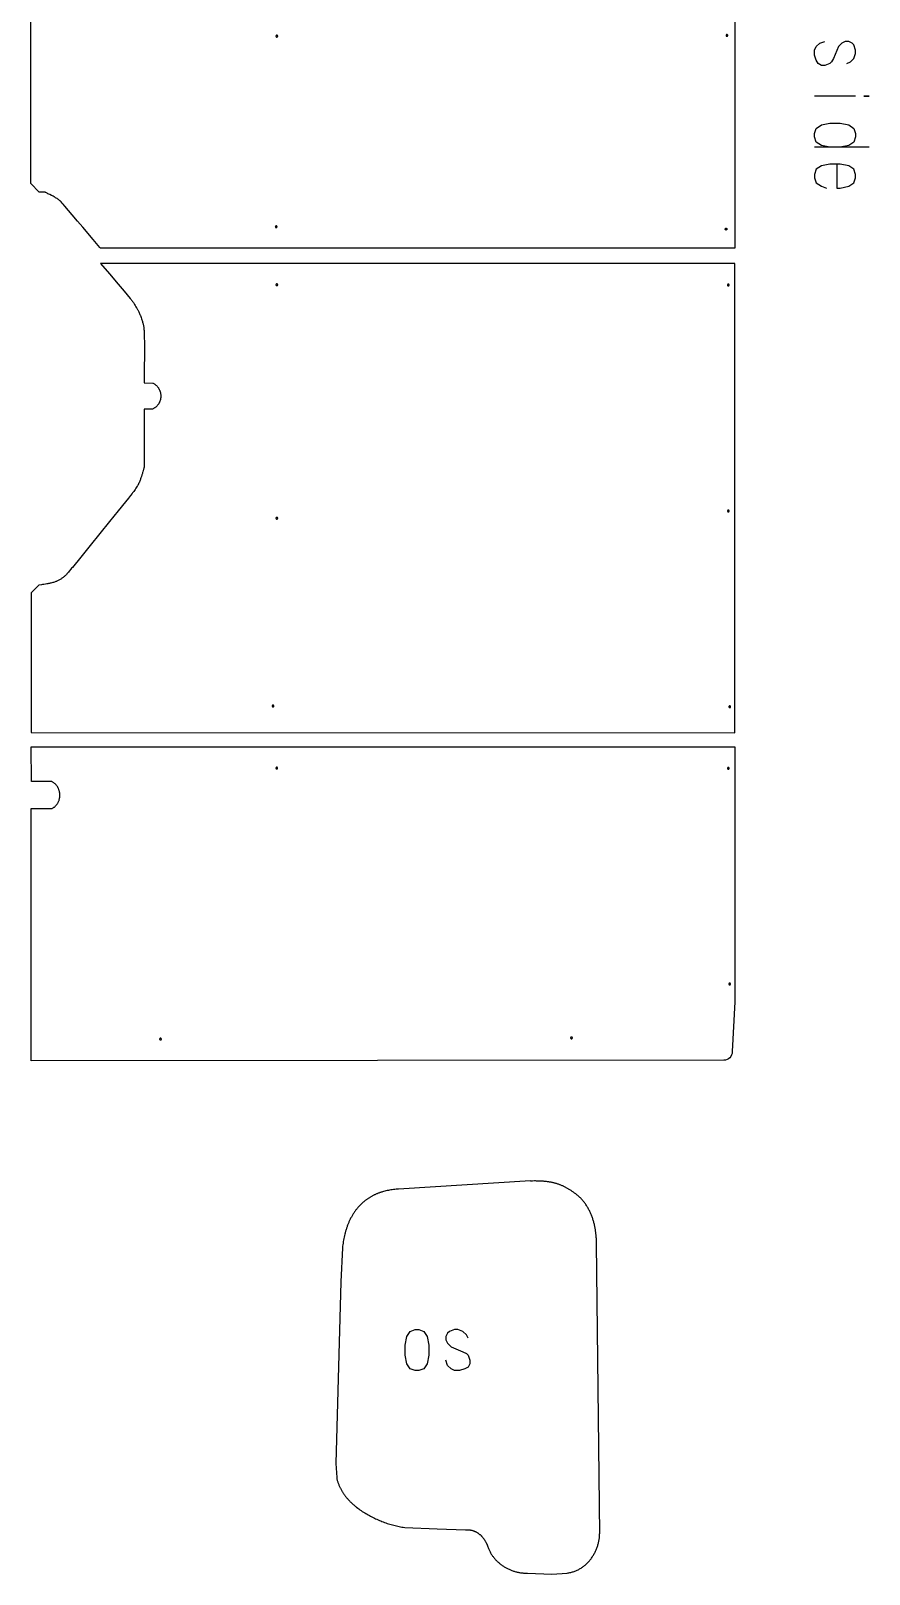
# Model space of a CAD drawing. Extents: x 0 to 6657, y 0 to 7627.
# Drawn here: x 4705 to 6657, y 222 to 3817 of the extents above; entities that cross this region are included whole.
import ezdxf

# ---------------------------------------------------------------- set-up
doc = ezdxf.new("R2010")
doc.units = 0
doc.layers.add('Default_Layer', color=1, linetype='CONTINUOUS')

msp = doc.modelspace()

# ---------------------------------------------------------------- linework, layer by layer
at = {"layer": 'Default_Layer'}
for points in [[(6345.4, 4508.3), (6344.7, 3310.3), (4867.6, 3310.3), (4865.6, 3312.6), (4850.3, 3330.7), (4825.9, 3359.5), (4813.7, 3373.8), (4801.5, 3388.2), (4792.9, 3398.3), (4784.2, 3408.5), (4780, 3413.4), (4777.9, 3415.8), (4775.7, 3418.3), (4774.9, 3419.2), (4774.6, 3419.6), (4774.2, 3420), (4773.4, 3420.7), (4772.6, 3421.3), (4771.8, 3422), (4771, 3422.6), (4770.2, 3423.2), (4769.4, 3423.8), (4767.7, 3425), (4766, 3426.2), (4764.3, 3427.3), (4762.6, 3428.3), (4760.9, 3429.4), (4760, 3429.9), (4759, 3430.4), (4757.1, 3431.5), (4755.1, 3432.5), (4753.1, 3433.5), (4748.9, 3435.5), (4746.8, 3436.5), (4744.8, 3437.5), (4743.8, 3438), (4742.9, 3438.5), (4741.1, 3439.6), (4740.2, 3440.1), (4739.7, 3440.3), (4739.3, 3440.5), (4738.8, 3440.7), (4738.3, 3440.9), (4737.8, 3441.1), (4737.3, 3441.2), (4736.8, 3441.3), (4736.1, 3441.4), (4735.5, 3441.4), (4734.7, 3441.5), (4734, 3441.5), (4733.1, 3441.5), (4731.4, 3441.4), (4727.8, 3441.3), (4726, 3441.2), (4724.3, 3441.2), (4705.1, 3461.5), (4705.1, 4001.5)], [(6605.5, 3740.5), (6613.5, 3744.5), (6621.4, 3752.4), (6625.4, 3764.3), (6625.4, 3772.3), (6621.4, 3784.2), (6617.4, 3788.2), (6609.5, 3792.1), (6601.6, 3792.1), (6593.6, 3788.2), (6585.7, 3780.2), (6573.8, 3752.4), (6569.8, 3744.5), (6565.9, 3740.5), (6553.9, 3736.6), (6546, 3736.6), (6538.1, 3740.5), (6534.1, 3748.5), (6530.1, 3760.4), (6530.1, 3772.3), (6534.1, 3780.2), (6542, 3788.2), (6553.9, 3792.1)], [(6625.4, 3665.1), (6530.1, 3665.1)], [(6657.1, 3546.1), (6530.1, 3546.1)], [(6581.7, 3506.4), (6581.7, 3450.8), (6589.7, 3450.8), (6609.5, 3454.8), (6621.4, 3462.7), (6625.4, 3474.6), (6625.4, 3482.6), (6621.4, 3494.5), (6609.5, 3502.4), (6589.7, 3506.4), (6565.9, 3506.4), (6546, 3502.4), (6534.1, 3494.5), (6530.1, 3482.6), (6530.1, 3474.6), (6534.1, 3462.7), (6546, 3454.8), (6557.9, 3450.8)], [(5723.2, 771.4), (5719.3, 779.4), (5711.3, 787.3), (5699.4, 791.3), (5691.5, 791.3), (5679.6, 787.3), (5675.6, 783.3), (5671.7, 775.4), (5671.7, 767.5), (5675.6, 759.5), (5683.6, 751.6), (5711.3, 739.7), (5719.3, 735.7), (5723.2, 731.7), (5727.2, 719.8), (5727.2, 711.9), (5723.2, 704), (5715.3, 700), (5703.4, 696), (5691.5, 696), (5683.6, 700), (5675.6, 707.9), (5671.7, 719.8)]]:
    msp.add_lwpolyline(points, dxfattribs=at)
for points in [[(5277.8, 3802.6), (5278, 3802.6), (5278.2, 3802.6), (5278.4, 3802.7), (5278.6, 3802.7), (5278.8, 3802.8), (5279, 3802.9), (5279.1, 3803), (5279.3, 3803.2), (5279.4, 3803.3), (5279.5, 3803.5), (5279.6, 3803.6), (5279.7, 3803.8), (5279.8, 3804), (5279.8, 3804.2), (5279.8, 3804.4), (5279.8, 3804.6), (5279.8, 3804.8), (5279.8, 3805), (5279.8, 3805.2), (5279.7, 3805.4), (5279.6, 3805.5), (5279.5, 3805.7), (5279.4, 3805.9), (5279.3, 3806), (5279.1, 3806.1), (5279, 3806.3), (5278.8, 3806.4), (5278.6, 3806.4), (5278.4, 3806.5), (5278.2, 3806.6), (5278, 3806.6), (5277.8, 3806.6), (5277.6, 3806.6), (5277.4, 3806.6), (5277.2, 3806.5), (5277.1, 3806.4), (5276.9, 3806.4), (5276.7, 3806.3), (5276.6, 3806.1), (5276.4, 3806), (5276.3, 3805.9), (5276.2, 3805.7), (5276.1, 3805.5), (5276, 3805.4), (5275.9, 3805.2), (5275.9, 3805), (5275.9, 3804.8), (5275.8, 3804.6), (5275.9, 3804.4), (5275.9, 3804.2), (5275.9, 3804), (5276, 3803.8), (5276.1, 3803.6), (5276.2, 3803.5), (5276.3, 3803.3), (5276.4, 3803.2), (5276.6, 3803), (5276.7, 3802.9), (5276.9, 3802.8), (5277.1, 3802.7), (5277.2, 3802.7), (5277.4, 3802.6), (5277.6, 3802.6), (5277.8, 3802.6)], [(6326, 3804.3), (6326.2, 3804.3), (6326.4, 3804.4), (6326.6, 3804.4), (6326.7, 3804.5), (6326.9, 3804.6), (6327.1, 3804.7), (6327.2, 3804.8), (6327.4, 3804.9), (6327.5, 3805), (6327.6, 3805.2), (6327.7, 3805.4), (6327.8, 3805.5), (6327.9, 3805.7), (6327.9, 3805.9), (6328, 3806.1), (6328, 3806.3), (6328, 3806.5), (6327.9, 3806.7), (6327.9, 3806.9), (6327.8, 3807.1), (6327.7, 3807.3), (6327.6, 3807.4), (6327.5, 3807.6), (6327.4, 3807.7), (6327.2, 3807.9), (6327.1, 3808), (6326.9, 3808.1), (6326.7, 3808.2), (6326.6, 3808.2), (6326.4, 3808.3), (6326.2, 3808.3), (6326, 3808.3), (6325.8, 3808.3), (6325.6, 3808.3), (6325.4, 3808.2), (6325.2, 3808.2), (6325, 3808.1), (6324.8, 3808), (6324.7, 3807.9), (6324.5, 3807.7), (6324.4, 3807.6), (6324.3, 3807.4), (6324.2, 3807.3), (6324.1, 3807.1), (6324.1, 3806.9), (6324, 3806.7), (6324, 3806.5), (6324, 3806.3), (6324, 3806.1), (6324, 3805.9), (6324.1, 3805.7), (6324.1, 3805.5), (6324.2, 3805.4), (6324.3, 3805.2), (6324.4, 3805), (6324.5, 3804.9), (6324.7, 3804.8), (6324.8, 3804.7), (6325, 3804.6), (6325.2, 3804.5), (6325.4, 3804.4), (6325.6, 3804.4), (6325.8, 3804.3), (6326, 3804.3)], [(6645.2, 3665.1), (6657.1, 3665.1), (6645.2, 3665.1)], [(6565.9, 3601.6), (6589.7, 3601.6), (6609.5, 3597.7), (6621.4, 3589.7), (6625.4, 3577.8), (6625.4, 3569.9), (6621.4, 3558), (6609.5, 3550), (6589.7, 3546.1), (6565.9, 3546.1), (6546, 3550), (6534.1, 3558), (6530.1, 3569.9), (6530.1, 3577.8), (6534.1, 3589.7), (6546, 3597.7), (6565.9, 3601.6)], [(5276.3, 3358.6), (5276.5, 3358.6), (5276.7, 3358.7), (5276.9, 3358.7), (5277.1, 3358.8), (5277.3, 3358.9), (5277.5, 3359), (5277.6, 3359.1), (5277.8, 3359.2), (5277.9, 3359.4), (5278, 3359.5), (5278.1, 3359.7), (5278.2, 3359.9), (5278.3, 3360), (5278.3, 3360.2), (5278.3, 3360.4), (5278.3, 3360.6), (5278.3, 3360.8), (5278.3, 3361), (5278.3, 3361.2), (5278.2, 3361.4), (5278.1, 3361.6), (5278, 3361.7), (5277.9, 3361.9), (5277.8, 3362), (5277.6, 3362.2), (5277.5, 3362.3), (5277.3, 3362.4), (5277.1, 3362.5), (5276.9, 3362.5), (5276.7, 3362.6), (5276.5, 3362.6), (5276.3, 3362.6), (5276.1, 3362.6), (5275.9, 3362.6), (5275.7, 3362.5), (5275.6, 3362.5), (5275.4, 3362.4), (5275.2, 3362.3), (5275.1, 3362.2), (5274.9, 3362), (5274.8, 3361.9), (5274.7, 3361.7), (5274.6, 3361.6), (5274.5, 3361.4), (5274.4, 3361.2), (5274.4, 3361), (5274.4, 3360.8), (5274.3, 3360.6), (5274.4, 3360.4), (5274.4, 3360.2), (5274.4, 3360), (5274.5, 3359.9), (5274.6, 3359.7), (5274.7, 3359.5), (5274.8, 3359.4), (5274.9, 3359.2), (5275.1, 3359.1), (5275.2, 3359), (5275.4, 3358.9), (5275.6, 3358.8), (5275.7, 3358.7), (5275.9, 3358.7), (5276.1, 3358.6), (5276.3, 3358.6)], [(6324, 3357), (6324.2, 3357), (6324.4, 3357), (6324.6, 3356.9), (6324.7, 3356.9), (6324.9, 3356.8), (6325.1, 3356.7), (6325.2, 3356.6), (6325.4, 3356.4), (6325.5, 3356.3), (6325.6, 3356.1), (6325.7, 3356), (6325.8, 3355.8), (6325.9, 3355.6), (6325.9, 3355.4), (6326, 3355.2), (6326, 3355), (6326, 3354.8), (6325.9, 3354.6), (6325.9, 3354.4), (6325.8, 3354.2), (6325.7, 3354.1), (6325.6, 3353.9), (6325.5, 3353.7), (6325.4, 3353.6), (6325.2, 3353.5), (6325.1, 3353.4), (6324.9, 3353.3), (6324.7, 3353.2), (6324.6, 3353.1), (6324.4, 3353.1), (6324.2, 3353), (6324, 3353), (6323.8, 3353), (6323.6, 3353.1), (6323.4, 3353.1), (6323.2, 3353.2), (6323, 3353.3), (6322.8, 3353.4), (6322.7, 3353.5), (6322.5, 3353.6), (6322.4, 3353.7), (6322.3, 3353.9), (6322.2, 3354.1), (6322.1, 3354.2), (6322.1, 3354.4), (6322, 3354.6), (6322, 3354.8), (6322, 3355), (6322, 3355.2), (6322, 3355.4), (6322.1, 3355.6), (6322.1, 3355.8), (6322.2, 3356), (6322.3, 3356.1), (6322.4, 3356.3), (6322.5, 3356.4), (6322.7, 3356.6), (6322.8, 3356.7), (6323, 3356.8), (6323.2, 3356.9), (6323.4, 3356.9), (6323.6, 3357), (6323.8, 3357), (6324, 3357)], [(4988.6, 2936), (4969.1, 2936), (4969.1, 2919.9), (4969.1, 2901.9), (4969.2, 2864.6), (4969.2, 2847.8), (4969.2, 2833.7), (4969.2, 2823.6), (4969.1, 2820.3), (4969.1, 2818.6), (4969.1, 2816.5), (4969.2, 2814.5), (4969.2, 2812.6), (4969.2, 2810.6), (4969.2, 2808.6), (4969.2, 2806.6), (4969.1, 2805.6), (4969.1, 2804.5), (4969, 2803.5), (4968.9, 2802.4), (4968.8, 2801.6), (4968.7, 2800.8), (4968.6, 2800), (4968.4, 2799.2), (4968.1, 2797.6), (4967.7, 2796), (4967.3, 2794.4), (4966.9, 2792.8), (4966, 2789.7), (4965.4, 2787.9), (4964.9, 2786.1), (4964.3, 2784.3), (4963.7, 2782.5), (4962.5, 2779), (4961.3, 2775.5), (4960.6, 2773.7), (4960, 2771.8), (4959.3, 2769.9), (4958.5, 2767.9), (4957.7, 2766), (4956.9, 2764), (4956.4, 2763.1), (4956, 2762.1), (4955.5, 2761.2), (4955.1, 2760.3), (4954.6, 2759.4), (4954, 2758.3), (4953.4, 2757.3), (4952.7, 2756.2), (4951.2, 2753.8), (4949.6, 2751.3), (4947.9, 2748.8), (4946.2, 2746.3), (4944.5, 2743.8), (4942.8, 2741.5), (4942.1, 2740.6), (4941, 2739.2), (4937.4, 2734.6), (4932.2, 2728.1), (4925.5, 2719.9), (4908.6, 2699), (4888.2, 2673.8), (4843, 2617.9), (4821.1, 2590.9), (4801.7, 2567), (4800, 2564.9), (4798.2, 2562.7), (4794.6, 2558.2), (4792.8, 2556), (4791.1, 2554.1), (4790.4, 2553.2), (4789.6, 2552.3), (4788.9, 2551.6), (4788.3, 2550.9), (4787, 2549.6), (4785.7, 2548.4), (4784.4, 2547.1), (4783, 2545.9), (4781.7, 2544.8), (4780.3, 2543.6), (4778.9, 2542.6), (4777.5, 2541.6), (4776.1, 2540.6), (4774.6, 2539.6), (4773.2, 2538.7), (4771.7, 2537.9), (4770.2, 2537), (4768.7, 2536.2), (4767.1, 2535.5), (4765.6, 2534.8), (4764.7, 2534.4), (4763.9, 2534.1), (4763, 2533.8), (4762, 2533.4), (4760.1, 2532.8), (4758, 2532.2), (4756, 2531.6), (4753.9, 2531), (4751.9, 2530.5), (4750.1, 2530), (4748.2, 2529.6), (4746.4, 2529.2), (4744.4, 2528.8), (4742.5, 2528.5), (4738.9, 2527.9), (4735.6, 2527.3), (4732.5, 2526.8), (4729.5, 2526.3), (4723.4, 2525.4), (4706, 2508), (4706, 2182.4), (6344.5, 2181.7), (6344.7, 3275.2), (4867.6, 3275.2), (4887.9, 3251.1), (4908.2, 3227.1), (4922.2, 3210.4), (4929.2, 3202.1), (4936.2, 3193.8), (4938.5, 3191), (4939.7, 3189.6), (4940.8, 3188.2), (4941.8, 3186.8), (4942.8, 3185.3), (4943.8, 3183.8), (4944.7, 3182.3), (4946.5, 3179.4), (4948.1, 3176.8), (4949.6, 3174.3), (4951.1, 3171.9), (4951.9, 3170.6), (4952.6, 3169.4), (4953.3, 3168.1), (4954, 3166.9), (4954.7, 3165.5), (4955.5, 3163.8), (4956.4, 3162), (4957.3, 3160.2), (4958.2, 3158.3), (4959, 3156.5), (4959.7, 3154.9), (4960.2, 3153.6), (4961.1, 3151.2), (4962, 3148.8), (4962.8, 3146.3), (4963.6, 3143.9), (4964.2, 3142), (4964.7, 3140.1), (4965.3, 3138.2), (4965.9, 3136.3), (4966.4, 3134.4), (4966.9, 3132.5), (4967.1, 3131.5), (4967.3, 3130.6), (4967.5, 3129.6), (4967.7, 3128.6), (4967.9, 3127.6), (4968, 3126.5), (4968.2, 3125.3), (4968.3, 3124.1), (4968.5, 3121.5), (4968.7, 3118.7), (4968.9, 3115.8), (4969, 3112.9), (4969.1, 3110.1), (4969.2, 3107.4), (4969.2, 3105.4), (4969.2, 3102.1), (4969.3, 3092.3), (4969.3, 3079.1), (4969.3, 3063.4), (4969.2, 3028.9), (4969.2, 2997.2), (4988.9, 2996.5), (4990.1, 2995.9), (4991.2, 2995.3), (4992.3, 2994.6), (4993.4, 2993.9), (4994.4, 2993.1), (4995.4, 2992.3), (4996.3, 2991.5), (4997.3, 2990.7), (4998.1, 2989.8), (4999, 2988.9), (4999.7, 2988), (5000.5, 2987.1), (5001.2, 2986.2), (5001.9, 2985.2), (5002.5, 2984.2), (5003.1, 2983.2), (5003.7, 2982.2), (5004.2, 2981.1), (5004.7, 2980.1), (5005.2, 2979), (5005.6, 2977.9), (5006, 2976.8), (5006.3, 2975.7), (5006.6, 2974.6), (5006.9, 2973.5), (5007.1, 2972.4), (5007.3, 2971.3), (5007.4, 2970.1), (5007.5, 2969), (5007.6, 2967.9), (5007.7, 2966.7), (5007.7, 2965.6), (5007.6, 2964.4), (5007.6, 2963.3), (5007.5, 2962.2), (5007.3, 2961.1), (5007.1, 2959.9), (5006.9, 2958.8), (5006.6, 2957.7), (5006.4, 2956.6), (5006, 2955.5), (5005.7, 2954.5), (5005.3, 2953.4), (5004.8, 2952.4), (5004.4, 2951.3), (5003.8, 2950.3), (5003.3, 2949.3), (5002.7, 2948.3), (5002.1, 2947.4), (5001.4, 2946.4), (5000.8, 2945.5), (5000, 2944.6), (4999.3, 2943.7), (4998.5, 2942.9), (4997.6, 2942.1), (4996.8, 2941.3), (4995.9, 2940.5), (4994.9, 2939.7), (4994, 2939), (4992.9, 2938.4), (4991.9, 2937.7), (4990.8, 2937.1), (4989.7, 2936.5), (4988.6, 2936)], [(5277.8, 3223.4), (5278, 3223.4), (5278.2, 3223.5), (5278.4, 3223.5), (5278.6, 3223.6), (5278.8, 3223.7), (5279, 3223.8), (5279.1, 3223.9), (5279.3, 3224), (5279.4, 3224.2), (5279.5, 3224.3), (5279.6, 3224.5), (5279.7, 3224.6), (5279.8, 3224.8), (5279.8, 3225), (5279.8, 3225.2), (5279.8, 3225.4), (5279.8, 3225.6), (5279.8, 3225.8), (5279.8, 3226), (5279.7, 3226.2), (5279.6, 3226.4), (5279.5, 3226.5), (5279.4, 3226.7), (5279.3, 3226.8), (5279.1, 3227), (5279, 3227.1), (5278.8, 3227.2), (5278.6, 3227.3), (5278.4, 3227.3), (5278.2, 3227.4), (5278, 3227.4), (5277.8, 3227.4), (5277.6, 3227.4), (5277.4, 3227.4), (5277.2, 3227.3), (5277.1, 3227.3), (5276.9, 3227.2), (5276.7, 3227.1), (5276.6, 3227), (5276.4, 3226.8), (5276.3, 3226.7), (5276.2, 3226.5), (5276.1, 3226.4), (5276, 3226.2), (5275.9, 3226), (5275.9, 3225.8), (5275.9, 3225.6), (5275.8, 3225.4), (5275.9, 3225.2), (5275.9, 3225), (5275.9, 3224.8), (5276, 3224.6), (5276.1, 3224.5), (5276.2, 3224.3), (5276.3, 3224.2), (5276.4, 3224), (5276.6, 3223.9), (5276.7, 3223.8), (5276.9, 3223.7), (5277.1, 3223.6), (5277.2, 3223.5), (5277.4, 3223.5), (5277.6, 3223.4), (5277.8, 3223.4)], [(6329.3, 3222.7), (6329.5, 3222.7), (6329.7, 3222.8), (6329.9, 3222.8), (6330.1, 3222.9), (6330.2, 3223), (6330.4, 3223.1), (6330.6, 3223.2), (6330.7, 3223.3), (6330.8, 3223.4), (6330.9, 3223.6), (6331, 3223.8), (6331.1, 3223.9), (6331.2, 3224.1), (6331.3, 3224.3), (6331.3, 3224.5), (6331.3, 3224.7), (6331.3, 3224.9), (6331.3, 3225.1), (6331.2, 3225.3), (6331.1, 3225.5), (6331, 3225.7), (6330.9, 3225.8), (6330.8, 3226), (6330.7, 3226.1), (6330.6, 3226.3), (6330.4, 3226.4), (6330.2, 3226.5), (6330.1, 3226.6), (6329.9, 3226.6), (6329.7, 3226.7), (6329.5, 3226.7), (6329.3, 3226.7), (6329.1, 3226.7), (6328.9, 3226.7), (6328.7, 3226.6), (6328.5, 3226.6), (6328.3, 3226.5), (6328.2, 3226.4), (6328, 3226.3), (6327.9, 3226.1), (6327.7, 3226), (6327.6, 3225.8), (6327.5, 3225.7), (6327.4, 3225.5), (6327.4, 3225.3), (6327.3, 3225.1), (6327.3, 3224.9), (6327.3, 3224.7), (6327.3, 3224.5), (6327.3, 3224.3), (6327.4, 3224.1), (6327.4, 3223.9), (6327.5, 3223.8), (6327.6, 3223.6), (6327.7, 3223.4), (6327.9, 3223.3), (6328, 3223.2), (6328.2, 3223.1), (6328.3, 3223), (6328.5, 3222.9), (6328.7, 3222.8), (6328.9, 3222.8), (6329.1, 3222.7), (6329.3, 3222.7)], [(6329.3, 2696.3), (6329.5, 2696.3), (6329.7, 2696.3), (6329.9, 2696.4), (6330.1, 2696.5), (6330.2, 2696.5), (6330.4, 2696.6), (6330.6, 2696.7), (6330.7, 2696.9), (6330.8, 2697), (6330.9, 2697.2), (6331, 2697.3), (6331.1, 2697.5), (6331.2, 2697.7), (6331.3, 2697.9), (6331.3, 2698.1), (6331.3, 2698.3), (6331.3, 2698.5), (6331.3, 2698.7), (6331.2, 2698.9), (6331.1, 2699.1), (6331, 2699.2), (6330.9, 2699.4), (6330.8, 2699.6), (6330.7, 2699.7), (6330.6, 2699.8), (6330.4, 2700), (6330.2, 2700.1), (6330.1, 2700.1), (6329.9, 2700.2), (6329.7, 2700.3), (6329.5, 2700.3), (6329.3, 2700.3), (6329.1, 2700.3), (6328.9, 2700.3), (6328.7, 2700.2), (6328.5, 2700.1), (6328.3, 2700.1), (6328.2, 2700), (6328, 2699.8), (6327.9, 2699.7), (6327.7, 2699.6), (6327.6, 2699.4), (6327.5, 2699.2), (6327.4, 2699.1), (6327.4, 2698.9), (6327.3, 2698.7), (6327.3, 2698.5), (6327.3, 2698.3), (6327.3, 2698.1), (6327.3, 2697.9), (6327.4, 2697.7), (6327.4, 2697.5), (6327.5, 2697.3), (6327.6, 2697.2), (6327.7, 2697), (6327.9, 2696.9), (6328, 2696.7), (6328.2, 2696.6), (6328.3, 2696.5), (6328.5, 2696.5), (6328.7, 2696.4), (6328.9, 2696.3), (6329.1, 2696.3), (6329.3, 2696.3)], [(5277.8, 2679.6), (5278, 2679.6), (5278.2, 2679.6), (5278.4, 2679.7), (5278.6, 2679.8), (5278.8, 2679.8), (5279, 2679.9), (5279.1, 2680.1), (5279.3, 2680.2), (5279.4, 2680.3), (5279.5, 2680.5), (5279.6, 2680.6), (5279.7, 2680.8), (5279.8, 2681), (5279.8, 2681.2), (5279.8, 2681.4), (5279.8, 2681.6), (5279.8, 2681.8), (5279.8, 2682), (5279.8, 2682.2), (5279.7, 2682.4), (5279.6, 2682.6), (5279.5, 2682.7), (5279.4, 2682.9), (5279.3, 2683), (5279.1, 2683.1), (5279, 2683.3), (5278.8, 2683.4), (5278.6, 2683.4), (5278.4, 2683.5), (5278.2, 2683.6), (5278, 2683.6), (5277.8, 2683.6), (5277.6, 2683.6), (5277.4, 2683.6), (5277.2, 2683.5), (5277.1, 2683.4), (5276.9, 2683.4), (5276.7, 2683.3), (5276.6, 2683.1), (5276.4, 2683), (5276.3, 2682.9), (5276.2, 2682.7), (5276.1, 2682.6), (5276, 2682.4), (5275.9, 2682.2), (5275.9, 2682), (5275.9, 2681.8), (5275.8, 2681.6), (5275.9, 2681.4), (5275.9, 2681.2), (5275.9, 2681), (5276, 2680.8), (5276.1, 2680.6), (5276.2, 2680.5), (5276.3, 2680.3), (5276.4, 2680.2), (5276.6, 2680.1), (5276.7, 2679.9), (5276.9, 2679.8), (5277.1, 2679.8), (5277.2, 2679.7), (5277.4, 2679.6), (5277.6, 2679.6), (5277.8, 2679.6)], [(5269.1, 2242.1), (5269.3, 2242.1), (5269.5, 2242.1), (5269.7, 2242.2), (5269.9, 2242.2), (5270.1, 2242.3), (5270.2, 2242.4), (5270.4, 2242.5), (5270.5, 2242.7), (5270.7, 2242.8), (5270.8, 2243), (5270.9, 2243.1), (5271, 2243.3), (5271, 2243.5), (5271.1, 2243.7), (5271.1, 2243.9), (5271.1, 2244.1), (5271.1, 2244.3), (5271.1, 2244.5), (5271, 2244.7), (5271, 2244.9), (5270.9, 2245), (5270.8, 2245.2), (5270.7, 2245.4), (5270.5, 2245.5), (5270.4, 2245.6), (5270.2, 2245.7), (5270.1, 2245.8), (5269.9, 2245.9), (5269.7, 2246), (5269.5, 2246), (5269.3, 2246.1), (5269.1, 2246.1), (5268.9, 2246.1), (5268.7, 2246), (5268.5, 2246), (5268.3, 2245.9), (5268.2, 2245.8), (5268, 2245.7), (5267.8, 2245.6), (5267.7, 2245.5), (5267.6, 2245.4), (5267.5, 2245.2), (5267.4, 2245), (5267.3, 2244.9), (5267.2, 2244.7), (5267.2, 2244.5), (5267.1, 2244.3), (5267.1, 2244.1), (5267.1, 2243.9), (5267.2, 2243.7), (5267.2, 2243.5), (5267.3, 2243.3), (5267.4, 2243.1), (5267.5, 2243), (5267.6, 2242.8), (5267.7, 2242.7), (5267.8, 2242.5), (5268, 2242.4), (5268.2, 2242.3), (5268.3, 2242.2), (5268.5, 2242.2), (5268.7, 2242.1), (5268.9, 2242.1), (5269.1, 2242.1)], [(6332.6, 2240.3), (6332.8, 2240.3), (6333, 2240.3), (6333.2, 2240.4), (6333.4, 2240.5), (6333.5, 2240.5), (6333.7, 2240.6), (6333.9, 2240.8), (6334, 2240.9), (6334.1, 2241), (6334.2, 2241.2), (6334.3, 2241.3), (6334.4, 2241.5), (6334.5, 2241.7), (6334.6, 2241.9), (6334.6, 2242.1), (6334.6, 2242.3), (6334.6, 2242.5), (6334.6, 2242.7), (6334.5, 2242.9), (6334.4, 2243.1), (6334.3, 2243.3), (6334.2, 2243.4), (6334.1, 2243.6), (6334, 2243.7), (6333.9, 2243.8), (6333.7, 2244), (6333.5, 2244.1), (6333.4, 2244.1), (6333.2, 2244.2), (6333, 2244.3), (6332.8, 2244.3), (6332.6, 2244.3), (6332.4, 2244.3), (6332.2, 2244.3), (6332, 2244.2), (6331.8, 2244.1), (6331.6, 2244.1), (6331.5, 2244), (6331.3, 2243.8), (6331.2, 2243.7), (6331, 2243.6), (6330.9, 2243.4), (6330.8, 2243.3), (6330.7, 2243.1), (6330.7, 2242.9), (6330.6, 2242.7), (6330.6, 2242.5), (6330.6, 2242.3), (6330.6, 2242.1), (6330.6, 2241.9), (6330.7, 2241.7), (6330.7, 2241.5), (6330.8, 2241.3), (6330.9, 2241.2), (6331, 2241), (6331.2, 2240.9), (6331.3, 2240.8), (6331.5, 2240.6), (6331.6, 2240.5), (6331.8, 2240.5), (6332, 2240.4), (6332.2, 2240.3), (6332.4, 2240.3), (6332.6, 2240.3)], [(5277.7, 2097.5), (5277.9, 2097.5), (5278.1, 2097.5), (5278.3, 2097.6), (5278.5, 2097.6), (5278.7, 2097.7), (5278.9, 2097.8), (5279, 2097.9), (5279.2, 2098.1), (5279.3, 2098.2), (5279.4, 2098.4), (5279.5, 2098.5), (5279.6, 2098.7), (5279.7, 2098.9), (5279.7, 2099.1), (5279.7, 2099.3), (5279.7, 2099.5), (5279.7, 2099.7), (5279.7, 2099.9), (5279.7, 2100.1), (5279.6, 2100.3), (5279.5, 2100.4), (5279.4, 2100.6), (5279.3, 2100.7), (5279.2, 2100.9), (5279, 2101), (5278.9, 2101.1), (5278.7, 2101.2), (5278.5, 2101.3), (5278.3, 2101.4), (5278.1, 2101.4), (5277.9, 2101.5), (5277.7, 2101.5), (5277.5, 2101.5), (5277.3, 2101.4), (5277.1, 2101.4), (5277, 2101.3), (5276.8, 2101.2), (5276.6, 2101.1), (5276.5, 2101), (5276.3, 2100.9), (5276.2, 2100.7), (5276.1, 2100.6), (5276, 2100.4), (5275.9, 2100.3), (5275.8, 2100.1), (5275.8, 2099.9), (5275.8, 2099.7), (5275.7, 2099.5), (5275.8, 2099.3), (5275.8, 2099.1), (5275.8, 2098.9), (5275.9, 2098.7), (5276, 2098.5), (5276.1, 2098.4), (5276.2, 2098.2), (5276.3, 2098.1), (5276.5, 2097.9), (5276.6, 2097.8), (5276.8, 2097.7), (5277, 2097.6), (5277.1, 2097.6), (5277.3, 2097.5), (5277.5, 2097.5), (5277.7, 2097.5)], [(6329.2, 2096.8), (6329.4, 2096.8), (6329.6, 2096.8), (6329.8, 2096.9), (6330, 2096.9), (6330.1, 2097), (6330.3, 2097.1), (6330.5, 2097.2), (6330.6, 2097.4), (6330.7, 2097.5), (6330.8, 2097.6), (6330.9, 2097.8), (6331, 2098), (6331.1, 2098.2), (6331.1, 2098.4), (6331.2, 2098.6), (6331.2, 2098.8), (6331.2, 2099), (6331.1, 2099.2), (6331.1, 2099.4), (6331, 2099.5), (6330.9, 2099.7), (6330.8, 2099.9), (6330.7, 2100), (6330.6, 2100.2), (6330.5, 2100.3), (6330.3, 2100.4), (6330.1, 2100.5), (6330, 2100.6), (6329.8, 2100.7), (6329.6, 2100.7), (6329.4, 2100.8), (6329.2, 2100.8), (6329, 2100.8), (6328.8, 2100.7), (6328.6, 2100.7), (6328.4, 2100.6), (6328.2, 2100.5), (6328.1, 2100.4), (6327.9, 2100.3), (6327.8, 2100.2), (6327.6, 2100), (6327.5, 2099.9), (6327.4, 2099.7), (6327.3, 2099.5), (6327.3, 2099.4), (6327.2, 2099.2), (6327.2, 2099), (6327.2, 2098.8), (6327.2, 2098.6), (6327.2, 2098.4), (6327.3, 2098.2), (6327.3, 2098), (6327.4, 2097.8), (6327.5, 2097.6), (6327.6, 2097.5), (6327.8, 2097.4), (6327.9, 2097.2), (6328.1, 2097.1), (6328.2, 2097), (6328.4, 2096.9), (6328.6, 2096.9), (6328.8, 2096.8), (6329, 2096.8), (6329.2, 2096.8)], [(6332.5, 1594.5), (6332.7, 1594.5), (6332.9, 1594.5), (6333.1, 1594.6), (6333.3, 1594.6), (6333.4, 1594.7), (6333.6, 1594.8), (6333.8, 1594.9), (6333.9, 1595.1), (6334, 1595.2), (6334.1, 1595.3), (6334.2, 1595.5), (6334.3, 1595.7), (6334.4, 1595.9), (6334.4, 1596.1), (6334.5, 1596.3), (6334.5, 1596.5), (6334.5, 1596.7), (6334.4, 1596.9), (6334.4, 1597.1), (6334.3, 1597.2), (6334.2, 1597.4), (6334.1, 1597.6), (6334, 1597.7), (6333.9, 1597.9), (6333.8, 1598), (6333.6, 1598.1), (6333.4, 1598.2), (6333.3, 1598.3), (6333.1, 1598.4), (6332.9, 1598.4), (6332.7, 1598.5), (6332.5, 1598.5), (6332.3, 1598.5), (6332.1, 1598.4), (6331.9, 1598.4), (6331.7, 1598.3), (6331.5, 1598.2), (6331.4, 1598.1), (6331.2, 1598), (6331.1, 1597.9), (6330.9, 1597.7), (6330.8, 1597.6), (6330.7, 1597.4), (6330.6, 1597.2), (6330.6, 1597.1), (6330.5, 1596.9), (6330.5, 1596.7), (6330.5, 1596.5), (6330.5, 1596.3), (6330.5, 1596.1), (6330.6, 1595.9), (6330.6, 1595.7), (6330.7, 1595.5), (6330.8, 1595.3), (6330.9, 1595.2), (6331.1, 1595.1), (6331.2, 1594.9), (6331.4, 1594.8), (6331.5, 1594.7), (6331.7, 1594.6), (6331.9, 1594.6), (6332.1, 1594.5), (6332.3, 1594.5), (6332.5, 1594.5)], [(5007, 1466.1), (5007.2, 1466.1), (5007.4, 1466.1), (5007.6, 1466.2), (5007.8, 1466.3), (5008, 1466.3), (5008.1, 1466.4), (5008.3, 1466.6), (5008.4, 1466.7), (5008.5, 1466.8), (5008.7, 1467), (5008.8, 1467.1), (5008.8, 1467.3), (5008.9, 1467.5), (5009, 1467.7), (5009, 1467.9), (5009, 1468.1), (5009, 1468.3), (5009, 1468.5), (5008.9, 1468.7), (5008.8, 1468.9), (5008.8, 1469), (5008.7, 1469.2), (5008.5, 1469.4), (5008.4, 1469.5), (5008.3, 1469.6), (5008.1, 1469.8), (5008, 1469.9), (5007.8, 1469.9), (5007.6, 1470), (5007.4, 1470.1), (5007.2, 1470.1), (5007, 1470.1), (5006.8, 1470.1), (5006.6, 1470.1), (5006.4, 1470), (5006.2, 1469.9), (5006.1, 1469.9), (5005.9, 1469.8), (5005.7, 1469.6), (5005.6, 1469.5), (5005.5, 1469.4), (5005.3, 1469.2), (5005.2, 1469), (5005.2, 1468.9), (5005.1, 1468.7), (5005, 1468.5), (5005, 1468.3), (5005, 1468.1), (5005, 1467.9), (5005, 1467.7), (5005.1, 1467.5), (5005.2, 1467.3), (5005.2, 1467.1), (5005.3, 1467), (5005.5, 1466.8), (5005.6, 1466.7), (5005.7, 1466.6), (5005.9, 1466.4), (5006.1, 1466.3), (5006.2, 1466.3), (5006.4, 1466.2), (5006.6, 1466.1), (5006.8, 1466.1), (5007, 1466.1)], [(5964.1, 1469), (5964.3, 1469), (5964.5, 1469.1), (5964.7, 1469.1), (5964.8, 1469.2), (5965, 1469.3), (5965.2, 1469.4), (5965.3, 1469.5), (5965.5, 1469.6), (5965.6, 1469.7), (5965.7, 1469.9), (5965.8, 1470.1), (5965.9, 1470.2), (5966, 1470.4), (5966, 1470.6), (5966, 1470.8), (5966.1, 1471), (5966, 1471.2), (5966, 1471.4), (5966, 1471.6), (5965.9, 1471.8), (5965.8, 1472), (5965.7, 1472.1), (5965.6, 1472.3), (5965.5, 1472.4), (5965.3, 1472.6), (5965.2, 1472.7), (5965, 1472.8), (5964.8, 1472.9), (5964.7, 1472.9), (5964.5, 1473), (5964.3, 1473), (5964.1, 1473), (5963.9, 1473), (5963.7, 1473), (5963.5, 1472.9), (5963.3, 1472.9), (5963.1, 1472.8), (5962.9, 1472.7), (5962.8, 1472.6), (5962.6, 1472.4), (5962.5, 1472.3), (5962.4, 1472.1), (5962.3, 1472), (5962.2, 1471.8), (5962.1, 1471.6), (5962.1, 1471.4), (5962.1, 1471.2), (5962.1, 1471), (5962.1, 1470.8), (5962.1, 1470.6), (5962.1, 1470.4), (5962.2, 1470.2), (5962.3, 1470.1), (5962.4, 1469.9), (5962.5, 1469.7), (5962.6, 1469.6), (5962.8, 1469.5), (5962.9, 1469.4), (5963.1, 1469.3), (5963.3, 1469.2), (5963.5, 1469.1), (5963.7, 1469.1), (5963.9, 1469), (5964.1, 1469)], [(5861.4, 224.1), (5918, 221.7), (5954, 224.3), (5956, 224.6), (5958.1, 224.9), (5960.1, 225.3), (5962.2, 225.8), (5964.2, 226.2), (5966.1, 226.8), (5968.1, 227.4), (5970, 228), (5971.9, 228.7), (5973.8, 229.4), (5975.7, 230.2), (5977.5, 231.1), (5979.3, 231.9), (5981.1, 232.9), (5982.8, 233.8), (5984.5, 234.8), (5986.2, 235.9), (5987.9, 237), (5989.6, 238.1), (5991.2, 239.3), (5992.8, 240.5), (5994.3, 241.7), (5995.9, 243), (5997.4, 244.3), (5998.8, 245.7), (6000.3, 247.1), (6001.7, 248.5), (6003.1, 249.9), (6004.4, 251.4), (6005.8, 252.9), (6007, 254.5), (6008.3, 256), (6009.5, 257.6), (6010.7, 259.2), (6011.9, 260.9), (6013, 262.6), (6014.1, 264.3), (6015.2, 266), (6016.2, 267.7), (6017.2, 269.5), (6018.1, 271.3), (6019, 273.1), (6019.9, 274.9), (6020.8, 276.7), (6021.6, 278.6), (6022.4, 280.5), (6023.1, 282.4), (6023.8, 284.3), (6024.5, 286.2), (6025.1, 288.1), (6025.7, 290), (6026.2, 292), (6026.7, 294), (6027.2, 295.9), (6027.6, 297.9), (6028, 299.9), (6028.3, 301.9), (6028.6, 303.9), (6028.9, 305.9), (6029.1, 307.9), (6029.3, 309.9), (6029.4, 311.9), (6029.5, 313.9), (6029.6, 315.9), (6029.7, 315.9), (6022.1, 991.6), (6022.1, 993.7), (6022.1, 995.7), (6022.1, 997.7), (6022, 999.7), (6021.9, 1001.8), (6021.9, 1003.8), (6021.7, 1005.8), (6021.6, 1007.9), (6021.4, 1009.9), (6021.3, 1012), (6021.1, 1014), (6020.8, 1016), (6020.6, 1018.1), (6020.3, 1020.1), (6020, 1022.1), (6019.7, 1024.2), (6019.4, 1026.2), (6019, 1028.2), (6018.6, 1030.2), (6018.2, 1032.2), (6017.8, 1034.2), (6017.3, 1036.2), (6016.9, 1038.2), (6016.3, 1040.2), (6015.8, 1042.2), (6015.3, 1044.1), (6014.7, 1046.1), (6014.1, 1048), (6013.4, 1050), (6012.8, 1051.9), (6012.1, 1053.8), (6011.4, 1055.7), (6010.7, 1057.6), (6009.9, 1059.5), (6009.1, 1061.3), (6008.3, 1063.2), (6007.5, 1065), (6006.6, 1066.8), (6005.7, 1068.6), (6004.8, 1070.4), (6003.8, 1072.2), (6002.8, 1074), (6001.8, 1075.7), (6000.8, 1077.4), (5999.7, 1079.1), (5998.6, 1080.8), (5997.5, 1082.5), (5996.4, 1084.1), (5995.2, 1085.7), (5994, 1087.4), (5992.8, 1088.9), (5991.5, 1090.5), (5990.2, 1092), (5988.9, 1093.5), (5987.5, 1095), (5986.2, 1096.5), (5984.7, 1098), (5983.3, 1099.4), (5981.8, 1100.8), (5980.3, 1102.1), (5978.8, 1103.5), (5977.2, 1104.8), (5975.6, 1106.1), (5974, 1107.3), (5971.2, 1109.4), (5968.4, 1111.4), (5965.6, 1113.4), (5962.9, 1115.2), (5961.5, 1116.1), (5960.1, 1117), (5958.8, 1117.9), (5957.4, 1118.7), (5956, 1119.5), (5954.7, 1120.3), (5953.3, 1121.1), (5952, 1121.9), (5950.6, 1122.6), (5949.2, 1123.3), (5947.8, 1124), (5946.5, 1124.7), (5945.1, 1125.4), (5943.7, 1126), (5942.3, 1126.6), (5940.9, 1127.2), (5939.5, 1127.8), (5938, 1128.4), (5936.6, 1128.9), (5935.1, 1129.5), (5933.7, 1130), (5932.2, 1130.5), (5930.7, 1131), (5929.2, 1131.4), (5927.7, 1131.9), (5926.2, 1132.3), (5924.6, 1132.7), (5923, 1133.1), (5921.4, 1133.5), (5919.8, 1133.8), (5918.2, 1134.2), (5916.6, 1134.5), (5914.9, 1134.8), (5913.2, 1135.1), (5911.5, 1135.4), (5909.8, 1135.6), (5908, 1135.9), (5906.2, 1136.1), (5904.4, 1136.3), (5902.6, 1136.5), (5900.7, 1136.7), (5898.8, 1136.8), (5896.9, 1137), (5894.9, 1137.1), (5893, 1137.2), (5890.9, 1137.3), (5888.9, 1137.4), (5886.8, 1137.4), (5884.7, 1137.5), (5882.6, 1137.5), (5880.4, 1137.6), (5878.2, 1137.6), (5873.6, 1137.5), (5868.9, 1137.5), (5868.9, 1137.7), (5561.4, 1118.9), (5558.4, 1118.7), (5555.4, 1118.4), (5552.4, 1118.1), (5549.4, 1117.7), (5546.5, 1117.3), (5543.5, 1116.8), (5540.6, 1116.3), (5537.7, 1115.8), (5534.8, 1115.2), (5532, 1114.5), (5529.2, 1113.8), (5526.3, 1113.1), (5523.6, 1112.3), (5522.2, 1111.8), (5520.8, 1111.4), (5519.4, 1110.9), (5518.1, 1110.5), (5516.7, 1110), (5515.3, 1109.5), (5514, 1109), (5512.6, 1108.4), (5511.3, 1107.9), (5510, 1107.4), (5508.7, 1106.8), (5507.3, 1106.2), (5506, 1105.6), (5504.7, 1105), (5503.4, 1104.3), (5502.1, 1103.7), (5500.9, 1103), (5499.6, 1102.3), (5498.3, 1101.6), (5497, 1100.9), (5495.8, 1100.2), (5494.5, 1099.4), (5493.3, 1098.7), (5492.1, 1097.9), (5490.8, 1097.1), (5489.6, 1096.3), (5488.4, 1095.4), (5487.2, 1094.6), (5486, 1093.7), (5484.8, 1092.8), (5483.6, 1091.9), (5482.5, 1091), (5481.3, 1090), (5480.1, 1089.1), (5479, 1088.1), (5477.8, 1087.1), (5476.7, 1086.1), (5475.6, 1085), (5474.2, 1083.7), (5472.9, 1082.4), (5471.6, 1081.1), (5470.3, 1079.8), (5469, 1078.4), (5467.8, 1077.1), (5466.6, 1075.7), (5465.4, 1074.3), (5464.3, 1072.9), (5463.1, 1071.5), (5462, 1070.1), (5461, 1068.7), (5459.9, 1067.2), (5458.9, 1065.7), (5457.9, 1064.3), (5456.9, 1062.8), (5455.9, 1061.3), (5454.9, 1059.8), (5454, 1058.3), (5453.1, 1056.8), (5452.2, 1055.2), (5451.4, 1053.7), (5450.5, 1052.1), (5449.7, 1050.6), (5448.9, 1049), (5448.1, 1047.4), (5447.4, 1045.8), (5446.6, 1044.2), (5445.9, 1042.6), (5445.2, 1041), (5444.5, 1039.4), (5443.9, 1037.7), (5443.2, 1036.1), (5442.6, 1034.4), (5442, 1032.7), (5441.4, 1031.1), (5440.8, 1029.4), (5440.2, 1027.7), (5439.7, 1026), (5439.1, 1024.3), (5438.6, 1022.6), (5438.1, 1020.9), (5437.7, 1019.2), (5437.2, 1017.4), (5436.7, 1015.7), (5436.3, 1014), (5435.5, 1010.5), (5434.7, 1007), (5433.9, 1003.4), (5433.3, 999.9), (5432.6, 996.3), (5432, 992.7), (5431.5, 989.1), (5431, 985.4), (5430.5, 981.8), (5430.4, 981.8), (5426.7, 902.3), (5415.2, 479.6), (5417.2, 446.5), (5417.5, 444.9), (5417.9, 443.2), (5418.3, 441.6), (5418.7, 440), (5419.2, 438.4), (5419.7, 436.8), (5420.2, 435.2), (5420.7, 433.7), (5421.3, 432.1), (5421.9, 430.6), (5422.5, 429.1), (5423.1, 427.6), (5423.8, 426.1), (5424.4, 424.6), (5425.1, 423.1), (5425.9, 421.7), (5426.6, 420.2), (5427.4, 418.8), (5428.1, 417.4), (5428.9, 416), (5429.8, 414.6), (5430.6, 413.2), (5431.5, 411.9), (5432.4, 410.5), (5433.3, 409.2), (5434.2, 407.8), (5435.1, 406.5), (5436.1, 405.2), (5437.1, 403.9), (5438.1, 402.7), (5439.1, 401.4), (5440.1, 400.1), (5441.1, 398.9), (5442.2, 397.7), (5443.3, 396.4), (5444.4, 395.2), (5445.5, 394.1), (5446.6, 392.9), (5447.7, 391.7), (5448.9, 390.5), (5450, 389.4), (5451.2, 388.3), (5452.4, 387.1), (5453.6, 386), (5454.8, 384.9), (5456, 383.9), (5457.2, 382.8), (5458.5, 381.7), (5459.7, 380.7), (5461, 379.6), (5462.3, 378.6), (5463.6, 377.6), (5466.2, 375.6), (5468.8, 373.6), (5471.5, 371.7), (5474.2, 369.8), (5476.9, 368), (5479.6, 366.2), (5482.4, 364.5), (5485.1, 362.8), (5487.9, 361.2), (5490.7, 359.6), (5493.5, 358), (5496.3, 356.5), (5499.2, 355), (5502.1, 353.5), (5505, 352.1), (5507.9, 350.7), (5510.8, 349.4), (5513.7, 348.1), (5516.7, 346.8), (5519.7, 345.6), (5522.7, 344.4), (5525.7, 343.2), (5528.7, 342.1), (5531.7, 341.1), (5534.8, 340), (5537.8, 339), (5540.9, 338.1), (5544, 337.2), (5547.1, 336.3), (5550.2, 335.5), (5553.3, 334.7), (5556.5, 334), (5559.6, 333.3), (5562.8, 332.6), (5566, 332), (5569.2, 331.4), (5572.4, 330.9), (5575.6, 330.4), (5651.4, 327.4), (5717.2, 324.8), (5718.4, 324.9), (5719.6, 325), (5720.8, 325), (5722, 325), (5723.2, 325), (5724.4, 325), (5725.5, 324.9), (5726.6, 324.8), (5727.8, 324.6), (5728.9, 324.5), (5730, 324.3), (5731.1, 324), (5732.1, 323.8), (5733.2, 323.5), (5734.2, 323.2), (5735.3, 322.9), (5736.3, 322.5), (5737.3, 322.2), (5738.3, 321.7), (5739.3, 321.3), (5740.3, 320.9), (5741.2, 320.4), (5742.2, 319.9), (5743.1, 319.4), (5744.1, 318.8), (5745, 318.3), (5745.9, 317.7), (5746.7, 317.1), (5747.6, 316.4), (5748.5, 315.8), (5749.3, 315.1), (5750.1, 314.4), (5751, 313.7), (5751.8, 313), (5752.6, 312.3), (5753.3, 311.5), (5754.1, 310.8), (5754.8, 310), (5755.6, 309.2), (5756.3, 308.3), (5757, 307.5), (5757.7, 306.7), (5758.4, 305.8), (5759.1, 304.9), (5759.7, 304), (5760.3, 303.1), (5761, 302.2), (5761.6, 301.3), (5762.2, 300.3), (5762.8, 299.4), (5763.3, 298.4), (5763.9, 297.5), (5764.4, 296.5), (5764.9, 295.5), (5765.4, 294.5), (5765.9, 293.5), (5766.4, 292.4), (5766.9, 291.4), (5767.3, 290.4), (5767.8, 289.3), (5768.2, 288.3), (5768.6, 287.2), (5769, 286.2), (5769.4, 285.1), (5770, 283.4), (5770.7, 281.6), (5771.4, 279.9), (5772.1, 278.2), (5772.9, 276.6), (5773.7, 274.9), (5774.6, 273.3), (5775.4, 271.7), (5776.4, 270.1), (5777.3, 268.5), (5778.3, 267), (5779.3, 265.4), (5780.4, 263.9), (5781.5, 262.5), (5782.6, 261), (5783.7, 259.6), (5784.9, 258.2), (5786.1, 256.8), (5787.3, 255.4), (5788.6, 254.1), (5789.9, 252.8), (5791.2, 251.5), (5792.5, 250.2), (5793.9, 249), (5795.3, 247.8), (5796.7, 246.6), (5798.1, 245.5), (5799.6, 244.3), (5801.1, 243.2), (5802.6, 242.2), (5804.1, 241.1), (5805.6, 240.1), (5807.2, 239.1), (5808.8, 238.2), (5810.4, 237.2), (5812, 236.3), (5813.6, 235.5), (5815.2, 234.6), (5816.9, 233.8), (5818.6, 233), (5820.3, 232.3), (5822, 231.6), (5823.7, 230.9), (5825.4, 230.2), (5827.1, 229.6), (5828.9, 229), (5830.6, 228.4), (5832.4, 227.9), (5834.2, 227.4), (5836, 226.9), (5837.7, 226.5), (5839.5, 226.1), (5841.3, 225.8), (5843.2, 225.4), (5845, 225.1), (5846.8, 224.9), (5848.6, 224.6), (5850.4, 224.5), (5852.3, 224.3), (5854.1, 224.2), (5855.9, 224.1), (5857.7, 224.1), (5859.6, 224), (5861.4, 224.1), (5861.4, 224.1)], [(5576.4, 731.7), (5576.4, 755.5), (5580.4, 775.4), (5588.3, 787.3), (5600.2, 791.3), (5608.2, 791.3), (5620.1, 787.3), (5628, 775.4), (5632, 755.5), (5632, 731.7), (5628, 711.9), (5620.1, 700), (5608.2, 696), (5600.2, 696), (5588.3, 700), (5580.4, 711.9), (5576.4, 731.7)]]:
    msp.add_lwpolyline(points, close=True, dxfattribs=at)
msp.add_lwpolyline([(4706.2, 2068.6), (4706.1, 2149.2), (6344.6, 2149.2), (6344.1, 1554.7), (6338.5, 1438.9, -0.413909), (6318.5, 1418.9), (4706.1, 1417.2), (4706.1, 2005), (4753.5, 2005), (4754.6, 2005.5), (4755.7, 2006.1), (4756.8, 2006.7), (4757.9, 2007.4), (4758.9, 2008.1), (4759.8, 2008.8), (4760.8, 2009.6), (4761.7, 2010.3), (4762.6, 2011.2), (4763.4, 2012), (4764.2, 2012.9), (4764.9, 2013.8), (4765.7, 2014.7), (4766.4, 2015.7), (4767, 2016.7), (4767.6, 2017.7), (4768.2, 2018.7), (4768.8, 2019.8), (4769.3, 2020.8), (4769.7, 2021.9), (4770.2, 2023), (4770.6, 2024.1), (4771, 2025.2), (4771.3, 2026.4), (4771.6, 2027.5), (4771.8, 2028.7), (4772, 2029.9), (4772.2, 2031), (4772.4, 2032.2), (4772.5, 2033.4), (4772.6, 2034.6), (4772.6, 2035.8), (4772.6, 2037), (4772.5, 2038.2), (4772.5, 2039.4), (4772.4, 2040.6), (4772.2, 2041.7), (4772, 2042.9), (4771.8, 2044.1), (4771.5, 2045.3), (4771.2, 2046.4), (4770.9, 2047.6), (4770.5, 2048.7), (4770.1, 2049.9), (4769.6, 2051), (4769.2, 2052.1), (4768.6, 2053.2), (4768.1, 2054.2), (4767.5, 2055.3), (4766.8, 2056.3), (4766.1, 2057.3), (4765.4, 2058.3), (4764.7, 2059.3), (4763.9, 2060.2), (4763, 2061.1), (4762.2, 2062), (4761.3, 2062.9), (4760.3, 2063.7), (4759.3, 2064.5), (4758.3, 2065.2), (4757.2, 2066), (4756.1, 2066.7), (4755, 2067.3), (4753.8, 2068), (4706.2, 2068.6)], format="xyb", close=True, dxfattribs=at)

doc.saveas('drawing.dxf')
